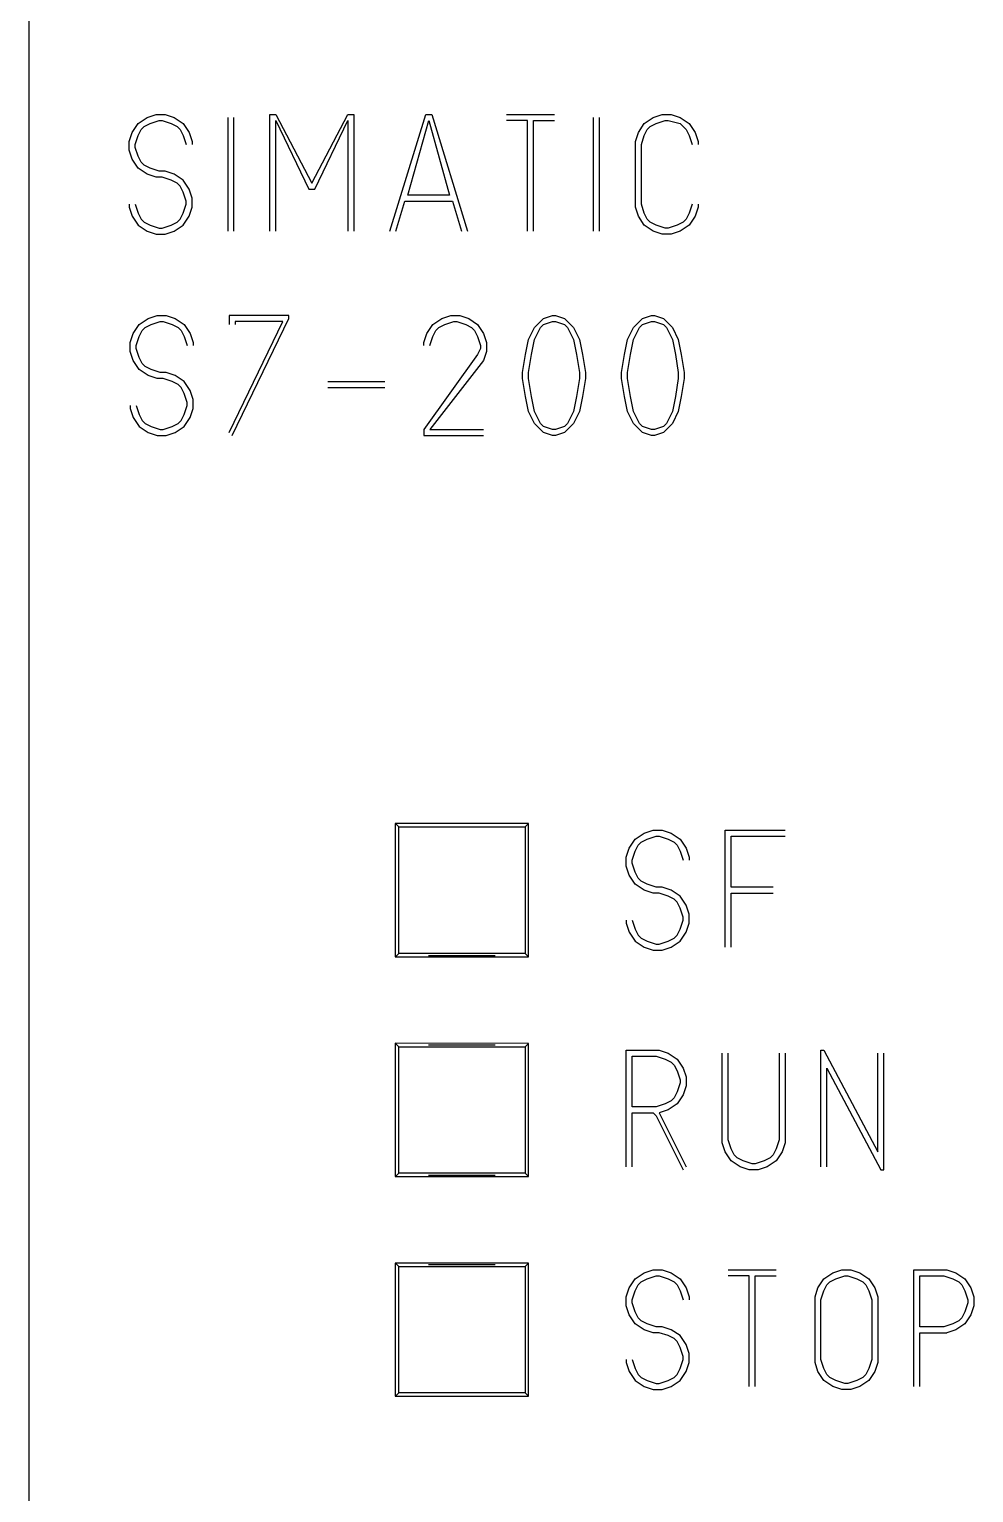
# Model space of a CAD drawing. Header units: millimetres. Extents: x 369186 to 503668, y -134064 to -104329.
# Drawn here: x 466214 to 467917, y -115074 to -112437 of the extents above; entities that cross this region are included whole.
import ezdxf

# ---------------------------------------------------------------- set-up
doc = ezdxf.new("R2010")
doc.units = ezdxf.units.MM
doc.layers.add('0006LEVEL_1', color=7, linetype='Continuous')
doc.layers.add('8_ALL_NOTES_BALLOONS_SYMBOLS_GT', color=7, linetype='Continuous')

msp = doc.modelspace()

# ---------------------------------------------------------------- linework, layer by layer
at = {"layer": '0006LEVEL_1', "color": 7, "linetype": 'Continuous'}
for p, q in [((466410.1, -112606.2), (466426.3, -112595.4)), ((466426.3, -112595.4), (466442.5, -112590)), ((466442.5, -112590), (466458.7, -112590)), ((466458.7, -112590), (466474.9, -112595.4)), ((466474.9, -112595.4), (466491.1, -112606.2)), ((466572.1, -112800.6), (466572.1, -112595.4)), ((466582.9, -112800.6), (466582.9, -112595.4)), ((466647.7, -112590), (466658.5, -112590)), ((466647.7, -112800.6), (466647.7, -112590)), ((466658.5, -112590), (466723.3, -112714.2)), ((466723.3, -112714.2), (466788.1, -112590)), ((466788.1, -112590), (466798.9, -112590)), ((466798.9, -112590), (466798.9, -112800.6)), ((466863.7, -112800.6), (466928.5, -112590)), ((466928.5, -112590), (466939.3, -112590)), ((466939.3, -112590), (467004.1, -112800.6)), ((467074.3, -112590), (467160.7, -112590)), ((467230.9, -112800.6), (467230.9, -112595.4)), ((467241.7, -112800.6), (467241.7, -112595.4)), ((467322.7, -112606.2), (467338.9, -112595.4)), ((467338.9, -112595.4), (467355.1, -112590)), ((467355.1, -112590), (467371.3, -112590)), ((467371.3, -112590), (467387.5, -112595.4)), ((467387.5, -112595.4), (467403.7, -112606.2)), ((466393.9, -112638.6), (466399.3, -112622.4)), ((466399.3, -112622.4), (466410.1, -112606.2)), ((466410.1, -112627.8), (466415.5, -112617)), ((466415.5, -112617), (466420.9, -112611.6)), ((466420.9, -112611.6), (466431.7, -112606.2)), ((466431.7, -112606.2), (466447.9, -112600.8)), ((466447.9, -112600.8), (466453.3, -112600.8)), ((466453.3, -112600.8), (466469.5, -112606.2)), ((466469.5, -112606.2), (466480.3, -112611.6)), ((466480.3, -112611.6), (466485.7, -112617)), ((466485.7, -112617), (466491.1, -112627.8)), ((466491.1, -112606.2), (466501.9, -112622.4)), ((466501.9, -112622.4), (466507.3, -112638.6)), ((466658.5, -112600.8), (466717.9, -112725)), ((466658.5, -112800.6), (466658.5, -112600.8)), ((466728.7, -112725), (466788.1, -112600.8)), ((466788.1, -112600.8), (466788.1, -112800.6)), ((466896.1, -112735.8), (466933.9, -112600.8)), ((466933.9, -112600.8), (466971.7, -112735.8)), ((467112.1, -112600.8), (467074.3, -112600.8)), ((467112.1, -112800.6), (467112.1, -112600.8)), ((467122.9, -112600.8), (467160.7, -112600.8)), ((467122.9, -112800.6), (467122.9, -112600.8)), ((467306.5, -112638.6), (467311.9, -112622.4)), ((467311.9, -112622.4), (467322.7, -112606.2)), ((467322.7, -112627.8), (467328.1, -112617)), ((467328.1, -112617), (467333.5, -112611.6)), ((467333.5, -112611.6), (467344.3, -112606.2)), ((467344.3, -112606.2), (467360.5, -112600.8)), ((467360.5, -112600.8), (467365.9, -112600.8)), ((467365.9, -112600.8), (467387.5, -112606.2)), ((467387.5, -112606.2), (467398.3, -112617)), ((467398.3, -112617), (467403.7, -112627.8)), ((467403.7, -112606.2), (467414.5, -112622.4)), ((467414.5, -112622.4), (467419.9, -112638.6)), ((466393.9, -112654.8), (466393.9, -112638.6)), ((466404.7, -112644), (466410.1, -112627.8)), ((466404.7, -112649.4), (466404.7, -112644)), ((466410.1, -112665.6), (466404.7, -112649.4)), ((466491.1, -112627.8), (466496.5, -112644)), ((466507.3, -112638.6), (466507.3, -112644)), ((467306.5, -112757.4), (467306.5, -112638.6)), ((467317.3, -112644), (467322.7, -112627.8)), ((467317.3, -112752), (467317.3, -112644)), ((467403.7, -112627.8), (467409.1, -112644)), ((467419.9, -112638.6), (467419.9, -112644)), ((466399.3, -112671), (466393.9, -112654.8)), ((466410.1, -112687.2), (466399.3, -112671)), ((466415.5, -112676.4), (466410.1, -112665.6)), ((466420.9, -112681.8), (466415.5, -112676.4)), ((466426.3, -112698), (466410.1, -112687.2)), ((466431.7, -112687.2), (466420.9, -112681.8)), ((466442.5, -112703.4), (466426.3, -112698)), ((466447.9, -112692.6), (466431.7, -112687.2)), ((466458.7, -112692.6), (466447.9, -112692.6)), ((466474.9, -112698), (466458.7, -112692.6)), ((466491.1, -112708.8), (466474.9, -112698)), ((466453.3, -112703.4), (466442.5, -112703.4)), ((466469.5, -112708.8), (466453.3, -112703.4)), ((466480.3, -112714.2), (466469.5, -112708.8)), ((466485.7, -112719.6), (466480.3, -112714.2)), ((466491.1, -112730.4), (466485.7, -112719.6)), ((466501.9, -112725), (466491.1, -112708.8)), ((466507.3, -112741.2), (466501.9, -112725)), ((466717.9, -112725), (466728.7, -112725)), ((466393.9, -112752), (466393.9, -112757.4)), ((466404.7, -112752), (466410.1, -112768.2)), ((466496.5, -112746.6), (466491.1, -112730.4)), ((466491.1, -112768.2), (466496.5, -112752)), ((466496.5, -112752), (466496.5, -112746.6)), ((466507.3, -112757.4), (466507.3, -112741.2)), ((466874.5, -112800.6), (466890.7, -112746.6)), ((466890.7, -112746.6), (466977.1, -112746.6)), ((466971.7, -112735.8), (466896.1, -112735.8)), ((466977.1, -112746.6), (466993.3, -112800.6)), ((467322.7, -112768.2), (467317.3, -112752)), ((467409.1, -112752), (467403.7, -112768.2)), ((467419.9, -112752), (467419.9, -112757.4)), ((466393.9, -112757.4), (466399.3, -112773.6)), ((466399.3, -112773.6), (466410.1, -112789.8)), ((466410.1, -112768.2), (466415.5, -112779)), ((466415.5, -112779), (466420.9, -112784.4)), ((466480.3, -112784.4), (466485.7, -112779)), ((466485.7, -112779), (466491.1, -112768.2)), ((466491.1, -112789.8), (466501.9, -112773.6)), ((466501.9, -112773.6), (466507.3, -112757.4)), ((467311.9, -112773.6), (467306.5, -112757.4)), ((467322.7, -112789.8), (467311.9, -112773.6)), ((467328.1, -112779), (467322.7, -112768.2)), ((467333.5, -112784.4), (467328.1, -112779)), ((467398.3, -112779), (467392.9, -112784.4)), ((467403.7, -112768.2), (467398.3, -112779)), ((467414.5, -112773.6), (467403.7, -112789.8)), ((467419.9, -112757.4), (467414.5, -112773.6)), ((466410.1, -112789.8), (466426.3, -112800.6)), ((466420.9, -112784.4), (466431.7, -112789.8)), ((466426.3, -112800.6), (466442.5, -112806)), ((466431.7, -112789.8), (466447.9, -112795.2)), ((466442.5, -112806), (466458.7, -112806)), ((466447.9, -112795.2), (466453.3, -112795.2)), ((466453.3, -112795.2), (466469.5, -112789.8)), ((466458.7, -112806), (466474.9, -112800.6)), ((466469.5, -112789.8), (466480.3, -112784.4)), ((466474.9, -112800.6), (466491.1, -112789.8)), ((467338.9, -112800.6), (467322.7, -112789.8)), ((467344.3, -112789.8), (467333.5, -112784.4)), ((467355.1, -112806), (467338.9, -112800.6)), ((467360.5, -112795.2), (467344.3, -112789.8)), ((467371.3, -112806), (467355.1, -112806)), ((467365.9, -112795.2), (467360.5, -112795.2)), ((467382.1, -112789.8), (467365.9, -112795.2)), ((467387.5, -112800.6), (467371.3, -112806)), ((467392.9, -112784.4), (467382.1, -112789.8)), ((467403.7, -112789.8), (467387.5, -112800.6)), ((466412, -112968.9), (466428.2, -112958.1)), ((466428.2, -112958.1), (466444.4, -112952.7)), ((466433.6, -112968.9), (466449.8, -112963.5)), ((466444.4, -112952.7), (466460.6, -112952.7)), ((466449.8, -112963.5), (466455.2, -112963.5)), ((466455.2, -112963.5), (466471.4, -112968.9)), ((466460.6, -112952.7), (466476.8, -112958.1)), ((466476.8, -112958.1), (466493, -112968.9)), ((466682, -112952.7), (466574, -112952.7)), ((466574, -112952.7), (466574, -112968.9)), ((466574, -113163.3), (466671.2, -112963.5)), ((466579.4, -113168.7), (466682, -112958.1)), ((466671.2, -112963.5), (466584.8, -112963.5)), ((466584.8, -112963.5), (466584.8, -112968.9)), ((466682, -112958.1), (466682, -112952.7)), ((466941.2, -112968.9), (466957.4, -112958.1)), ((466957.4, -112958.1), (466973.6, -112952.7)), ((466962.8, -112968.9), (466979, -112963.5)), ((466973.6, -112952.7), (466989.8, -112952.7)), ((466979, -112963.5), (466984.4, -112963.5)), ((466984.4, -112963.5), (467000.6, -112968.9)), ((466989.8, -112952.7), (467006, -112958.1)), ((467006, -112958.1), (467022.2, -112968.9)), ((467124.8, -112974.3), (467141, -112958.1)), ((467141, -112958.1), (467157.2, -112952.7)), ((467141, -112968.9), (467157.2, -112963.5)), ((467157.2, -112952.7), (467162.6, -112952.7)), ((467157.2, -112963.5), (467162.6, -112963.5)), ((467162.6, -112952.7), (467178.8, -112958.1)), ((467162.6, -112963.5), (467178.8, -112968.9)), ((467178.8, -112958.1), (467195, -112974.3)), ((467303, -112974.3), (467319.2, -112958.1)), ((467319.2, -112958.1), (467335.4, -112952.7)), ((467319.2, -112968.9), (467335.4, -112963.5)), ((467335.4, -112952.7), (467340.8, -112952.7)), ((467335.4, -112963.5), (467340.8, -112963.5)), ((467340.8, -112952.7), (467357, -112958.1)), ((467340.8, -112963.5), (467357, -112968.9)), ((467357, -112958.1), (467373.2, -112974.3)), ((466395.8, -113001.3), (466401.2, -112985.1)), ((466401.2, -112985.1), (466412, -112968.9)), ((466406.6, -113006.7), (466412, -112990.5)), ((466412, -112990.5), (466417.4, -112979.7)), ((466417.4, -112979.7), (466422.8, -112974.3)), ((466422.8, -112974.3), (466433.6, -112968.9)), ((466471.4, -112968.9), (466482.2, -112974.3)), ((466482.2, -112974.3), (466487.6, -112979.7)), ((466487.6, -112979.7), (466493, -112990.5)), ((466493, -112968.9), (466503.8, -112985.1)), ((466493, -112990.5), (466498.4, -113006.7)), ((466503.8, -112985.1), (466509.2, -113001.3)), ((466925, -113001.3), (466930.4, -112985.1)), ((466930.4, -112985.1), (466941.2, -112968.9)), ((466935.8, -113006.7), (466941.2, -112990.5)), ((466941.2, -112990.5), (466946.6, -112979.7)), ((466946.6, -112979.7), (466952, -112974.3)), ((466952, -112974.3), (466962.8, -112968.9)), ((467000.6, -112968.9), (467011.4, -112974.3)), ((467011.4, -112974.3), (467016.8, -112979.7)), ((467016.8, -112979.7), (467022.2, -112990.5)), ((467022.2, -112968.9), (467033, -112985.1)), ((467022.2, -112990.5), (467027.6, -113006.7)), ((467033, -112985.1), (467038.4, -113001.3)), ((467114, -112995.9), (467124.8, -112974.3)), ((467124.8, -112995.9), (467135.6, -112974.3)), ((467135.6, -112974.3), (467141, -112968.9)), ((467178.8, -112968.9), (467184.2, -112974.3)), ((467184.2, -112974.3), (467195, -112995.9)), ((467195, -112974.3), (467205.8, -112995.9)), ((467292.2, -112995.9), (467303, -112974.3)), ((467303, -112995.9), (467313.8, -112974.3)), ((467313.8, -112974.3), (467319.2, -112968.9)), ((467357, -112968.9), (467362.4, -112974.3)), ((467362.4, -112974.3), (467373.2, -112995.9)), ((467373.2, -112974.3), (467384, -112995.9)), ((466395.8, -113017.5), (466395.8, -113001.3)), ((466401.2, -113033.7), (466395.8, -113017.5)), ((466406.6, -113012.1), (466406.6, -113006.7)), ((466412, -113028.3), (466406.6, -113012.1)), ((466509.2, -113001.3), (466509.2, -113006.7)), ((466925, -113006.7), (466925, -113001.3)), ((467027.6, -113012.1), (467022.2, -113022.9)), ((467027.6, -113006.7), (467027.6, -113012.1)), ((467038.4, -113017.5), (467033, -113033.7)), ((467038.4, -113001.3), (467038.4, -113017.5)), ((467108.6, -113022.9), (467114, -112995.9)), ((467119.4, -113022.9), (467124.8, -112995.9)), ((467195, -112995.9), (467200.4, -113022.9)), ((467205.8, -112995.9), (467211.2, -113022.9)), ((467286.8, -113022.9), (467292.2, -112995.9)), ((467297.6, -113022.9), (467303, -112995.9)), ((467373.2, -112995.9), (467378.6, -113022.9)), ((467384, -112995.9), (467389.4, -113022.9)), ((466412, -113049.9), (466401.2, -113033.7)), ((466417.4, -113039.1), (466412, -113028.3)), ((466422.8, -113044.5), (466417.4, -113039.1)), ((466433.6, -113049.9), (466422.8, -113044.5)), ((467022.2, -113022.9), (466925, -113157.9)), ((467033, -113033.7), (466935.8, -113157.9)), ((467103.2, -113055.3), (467108.6, -113022.9)), ((467114, -113055.3), (467119.4, -113022.9)), ((467200.4, -113022.9), (467205.8, -113055.3)), ((467211.2, -113022.9), (467216.6, -113055.3)), ((467281.4, -113055.3), (467286.8, -113022.9)), ((467292.2, -113055.3), (467297.6, -113022.9)), ((467378.6, -113022.9), (467384, -113055.3)), ((467389.4, -113022.9), (467394.8, -113055.3)), ((466428.2, -113060.7), (466412, -113049.9)), ((466444.4, -113066.1), (466428.2, -113060.7)), ((466449.8, -113055.3), (466433.6, -113049.9)), ((466455.2, -113066.1), (466444.4, -113066.1)), ((466460.6, -113055.3), (466449.8, -113055.3)), ((466471.4, -113071.5), (466455.2, -113066.1)), ((466476.8, -113060.7), (466460.6, -113055.3)), ((466482.2, -113076.9), (466471.4, -113071.5)), ((466493, -113071.5), (466476.8, -113060.7)), ((466503.8, -113087.7), (466493, -113071.5)), ((466752.2, -113071.5), (466854.8, -113071.5)), ((467103.2, -113066.1), (467103.2, -113055.3)), ((467108.6, -113098.5), (467103.2, -113066.1)), ((467114, -113066.1), (467114, -113055.3)), ((467119.4, -113098.5), (467114, -113066.1)), ((467205.8, -113066.1), (467200.4, -113098.5)), ((467205.8, -113055.3), (467205.8, -113066.1)), ((467216.6, -113066.1), (467211.2, -113098.5)), ((467216.6, -113055.3), (467216.6, -113066.1)), ((467281.4, -113066.1), (467281.4, -113055.3)), ((467286.8, -113098.5), (467281.4, -113066.1)), ((467292.2, -113066.1), (467292.2, -113055.3)), ((467297.6, -113098.5), (467292.2, -113066.1)), ((467384, -113066.1), (467378.6, -113098.5)), ((467384, -113055.3), (467384, -113066.1)), ((467394.8, -113066.1), (467389.4, -113098.5)), ((467394.8, -113055.3), (467394.8, -113066.1)), ((466487.6, -113082.3), (466482.2, -113076.9)), ((466493, -113093.1), (466487.6, -113082.3)), ((466498.4, -113109.3), (466493, -113093.1)), ((466509.2, -113103.9), (466503.8, -113087.7)), ((466752.2, -113082.3), (466854.8, -113082.3)), ((467114, -113125.5), (467108.6, -113098.5)), ((467124.8, -113125.5), (467119.4, -113098.5)), ((467200.4, -113098.5), (467195, -113125.5)), ((467211.2, -113098.5), (467205.8, -113125.5)), ((467292.2, -113125.5), (467286.8, -113098.5)), ((467303, -113125.5), (467297.6, -113098.5)), ((467378.6, -113098.5), (467373.2, -113125.5)), ((467389.4, -113098.5), (467384, -113125.5)), ((466395.8, -113114.7), (466395.8, -113120.1)), ((466395.8, -113120.1), (466401.2, -113136.3)), ((466406.6, -113114.7), (466412, -113130.9)), ((466493, -113130.9), (466498.4, -113114.7)), ((466498.4, -113114.7), (466498.4, -113109.3)), ((466503.8, -113136.3), (466509.2, -113120.1)), ((466509.2, -113120.1), (466509.2, -113103.9)), ((466401.2, -113136.3), (466412, -113152.5)), ((466412, -113130.9), (466417.4, -113141.7)), ((466417.4, -113141.7), (466422.8, -113147.1)), ((466422.8, -113147.1), (466433.6, -113152.5)), ((466471.4, -113152.5), (466482.2, -113147.1)), ((466482.2, -113147.1), (466487.6, -113141.7)), ((466487.6, -113141.7), (466493, -113130.9)), ((466493, -113152.5), (466503.8, -113136.3)), ((467124.8, -113147.1), (467114, -113125.5)), ((467135.6, -113147.1), (467124.8, -113125.5)), ((467141, -113163.3), (467124.8, -113147.1)), ((467141, -113152.5), (467135.6, -113147.1)), ((467195, -113147.1), (467178.8, -113163.3)), ((467184.2, -113147.1), (467178.8, -113152.5)), ((467195, -113125.5), (467184.2, -113147.1)), ((467205.8, -113125.5), (467195, -113147.1)), ((467303, -113147.1), (467292.2, -113125.5)), ((467313.8, -113147.1), (467303, -113125.5)), ((467319.2, -113163.3), (467303, -113147.1)), ((467319.2, -113152.5), (467313.8, -113147.1)), ((467373.2, -113147.1), (467357, -113163.3)), ((467362.4, -113147.1), (467357, -113152.5)), ((467373.2, -113125.5), (467362.4, -113147.1)), ((467384, -113125.5), (467373.2, -113147.1)), ((466412, -113152.5), (466428.2, -113163.3)), ((466428.2, -113163.3), (466444.4, -113168.7)), ((466433.6, -113152.5), (466449.8, -113157.9)), ((466444.4, -113168.7), (466460.6, -113168.7)), ((466449.8, -113157.9), (466455.2, -113157.9)), ((466455.2, -113157.9), (466471.4, -113152.5)), ((466460.6, -113168.7), (466476.8, -113163.3)), ((466476.8, -113163.3), (466493, -113152.5)), ((466925, -113157.9), (466925, -113168.7)), ((466925, -113168.7), (467033, -113168.7)), ((466935.8, -113157.9), (467033, -113157.9)), ((467157.2, -113157.9), (467141, -113152.5)), ((467157.2, -113168.7), (467141, -113163.3)), ((467162.6, -113157.9), (467157.2, -113157.9)), ((467162.6, -113168.7), (467157.2, -113168.7)), ((467178.8, -113152.5), (467162.6, -113157.9)), ((467178.8, -113163.3), (467162.6, -113168.7)), ((467335.4, -113157.9), (467319.2, -113152.5)), ((467335.4, -113168.7), (467319.2, -113163.3)), ((467340.8, -113157.9), (467335.4, -113157.9)), ((467340.8, -113168.7), (467335.4, -113168.7)), ((467357, -113152.5), (467340.8, -113157.9)), ((467357, -113163.3), (467340.8, -113168.7)), ((467306.4, -113896.5), (467322.6, -113885.7)), ((467322.6, -113885.7), (467338.8, -113880.3)), ((467338.8, -113880.3), (467355, -113880.3)), ((467355, -113880.3), (467371.2, -113885.7)), ((467371.2, -113885.7), (467387.4, -113896.5)), ((467468.4, -113880.3), (467576.4, -113880.3)), ((467468.4, -114090.9), (467468.4, -113880.3)), ((467290.2, -113928.9), (467295.6, -113912.7)), ((467295.6, -113912.7), (467306.4, -113896.5)), ((467306.4, -113918.1), (467311.8, -113907.3)), ((467311.8, -113907.3), (467317.2, -113901.9)), ((467317.2, -113901.9), (467328, -113896.5)), ((467328, -113896.5), (467344.2, -113891.1)), ((467344.2, -113891.1), (467349.6, -113891.1)), ((467349.6, -113891.1), (467365.8, -113896.5)), ((467365.8, -113896.5), (467376.6, -113901.9)), ((467376.6, -113901.9), (467382, -113907.3)), ((467382, -113907.3), (467387.4, -113918.1)), ((467387.4, -113896.5), (467398.2, -113912.7)), ((467398.2, -113912.7), (467403.6, -113928.9)), ((467479.2, -113891.1), (467576.4, -113891.1)), ((467479.2, -113982.9), (467479.2, -113891.1)), ((467290.2, -113945.1), (467290.2, -113928.9)), ((467301, -113934.3), (467306.4, -113918.1)), ((467301, -113939.7), (467301, -113934.3)), ((467306.4, -113955.9), (467301, -113939.7)), ((467387.4, -113918.1), (467392.8, -113934.3)), ((467403.6, -113928.9), (467403.6, -113934.3)), ((467295.6, -113961.3), (467290.2, -113945.1)), ((467306.4, -113977.5), (467295.6, -113961.3)), ((467311.8, -113966.7), (467306.4, -113955.9)), ((467317.2, -113972.1), (467311.8, -113966.7)), ((467322.6, -113988.3), (467306.4, -113977.5)), ((467328, -113977.5), (467317.2, -113972.1)), ((467338.8, -113993.7), (467322.6, -113988.3)), ((467344.2, -113982.9), (467328, -113977.5)), ((467349.6, -113993.7), (467338.8, -113993.7)), ((467355, -113982.9), (467344.2, -113982.9)), ((467365.8, -113999.1), (467349.6, -113993.7)), ((467371.2, -113988.3), (467355, -113982.9)), ((467387.4, -113999.1), (467371.2, -113988.3)), ((467554.8, -113982.9), (467479.2, -113982.9)), ((467479.2, -113993.7), (467554.8, -113993.7)), ((467479.2, -114090.9), (467479.2, -113993.7)), ((467376.6, -114004.5), (467365.8, -113999.1)), ((467382, -114009.9), (467376.6, -114004.5)), ((467387.4, -114020.7), (467382, -114009.9)), ((467398.2, -114015.3), (467387.4, -113999.1)), ((467392.8, -114036.9), (467387.4, -114020.7)), ((467403.6, -114031.5), (467398.2, -114015.3)), ((467290.2, -114042.3), (467290.2, -114047.7)), ((467290.2, -114047.7), (467295.6, -114063.9)), ((467301, -114042.3), (467306.4, -114058.5)), ((467387.4, -114058.5), (467392.8, -114042.3)), ((467392.8, -114042.3), (467392.8, -114036.9)), ((467398.2, -114063.9), (467403.6, -114047.7)), ((467403.6, -114047.7), (467403.6, -114031.5)), ((467295.6, -114063.9), (467306.4, -114080.1)), ((467306.4, -114058.5), (467311.8, -114069.3)), ((467311.8, -114069.3), (467317.2, -114074.7)), ((467376.6, -114074.7), (467382, -114069.3)), ((467382, -114069.3), (467387.4, -114058.5)), ((467387.4, -114080.1), (467398.2, -114063.9)), ((467306.4, -114080.1), (467322.6, -114090.9)), ((467317.2, -114074.7), (467328, -114080.1)), ((467322.6, -114090.9), (467338.8, -114096.3)), ((467328, -114080.1), (467344.2, -114085.5)), ((467338.8, -114096.3), (467355, -114096.3)), ((467344.2, -114085.5), (467349.6, -114085.5)), ((467349.6, -114085.5), (467365.8, -114080.1)), ((467355, -114096.3), (467371.2, -114090.9)), ((467365.8, -114080.1), (467376.6, -114074.7)), ((467371.2, -114090.9), (467387.4, -114080.1)), ((467290.2, -114276.3), (467349.6, -114276.3)), ((467290.2, -114486.9), (467290.2, -114276.3)), ((467349.6, -114276.3), (467365.8, -114281.7)), ((467365.8, -114281.7), (467382, -114292.5)), ((467463, -114443.7), (467463, -114281.7)), ((467473.8, -114438.3), (467473.8, -114281.7)), ((467565.6, -114281.7), (467565.6, -114438.3)), ((467576.4, -114281.7), (467576.4, -114443.7)), ((467641.2, -114276.3), (467646.6, -114276.3)), ((467641.2, -114486.9), (467641.2, -114276.3)), ((467646.6, -114276.3), (467743.8, -114459.9)), ((467743.8, -114459.9), (467743.8, -114281.7)), ((467754.6, -114492.3), (467754.6, -114281.7)), ((467301, -114287.1), (467344.2, -114287.1)), ((467301, -114378.9), (467301, -114287.1)), ((467344.2, -114287.1), (467360.4, -114292.5)), ((467360.4, -114292.5), (467371.2, -114297.9)), ((467371.2, -114297.9), (467376.6, -114303.3)), ((467376.6, -114303.3), (467382, -114314.1)), ((467382, -114292.5), (467392.8, -114308.7)), ((467392.8, -114308.7), (467398.2, -114324.9)), ((467652, -114308.7), (467749.2, -114492.3)), ((467652, -114486.9), (467652, -114308.7)), ((467382, -114314.1), (467387.4, -114330.3)), ((467387.4, -114335.7), (467382, -114351.9)), ((467387.4, -114330.3), (467387.4, -114335.7)), ((467398.2, -114324.9), (467398.2, -114341.1)), ((467376.6, -114362.7), (467371.2, -114368.1)), ((467382, -114351.9), (467376.6, -114362.7)), ((467392.8, -114357.3), (467382, -114373.5)), ((467398.2, -114341.1), (467392.8, -114357.3)), ((467344.2, -114378.9), (467301, -114378.9)), ((467301, -114389.7), (467338.8, -114389.7)), ((467301, -114486.9), (467301, -114389.7)), ((467338.8, -114389.7), (467344.2, -114395.1)), ((467360.4, -114373.5), (467344.2, -114378.9)), ((467365.8, -114384.3), (467349.6, -114389.7)), ((467349.6, -114389.7), (467398.2, -114486.9)), ((467371.2, -114368.1), (467360.4, -114373.5)), ((467382, -114373.5), (467365.8, -114384.3)), ((467344.2, -114395.1), (467392.8, -114492.3)), ((467468.4, -114459.9), (467463, -114443.7)), ((467479.2, -114454.5), (467473.8, -114438.3)), ((467565.6, -114438.3), (467560.2, -114454.5)), ((467576.4, -114443.7), (467571, -114459.9)), ((467479.2, -114476.1), (467468.4, -114459.9)), ((467484.6, -114465.3), (467479.2, -114454.5)), ((467490, -114470.7), (467484.6, -114465.3)), ((467554.8, -114465.3), (467549.4, -114470.7)), ((467560.2, -114454.5), (467554.8, -114465.3)), ((467571, -114459.9), (467560.2, -114476.1)), ((467495.4, -114486.9), (467479.2, -114476.1)), ((467500.8, -114476.1), (467490, -114470.7)), ((467511.6, -114492.3), (467495.4, -114486.9)), ((467517, -114481.5), (467500.8, -114476.1)), ((467527.8, -114492.3), (467511.6, -114492.3)), ((467522.4, -114481.5), (467517, -114481.5)), ((467538.6, -114476.1), (467522.4, -114481.5)), ((467544, -114486.9), (467527.8, -114492.3)), ((467549.4, -114470.7), (467538.6, -114476.1)), ((467560.2, -114476.1), (467544, -114486.9)), ((467749.2, -114492.3), (467754.6, -114492.3)), ((467306.4, -114688.5), (467322.6, -114677.7)), ((467322.6, -114677.7), (467338.8, -114672.3)), ((467338.8, -114672.3), (467355, -114672.3)), ((467355, -114672.3), (467371.2, -114677.7)), ((467371.2, -114677.7), (467387.4, -114688.5)), ((467473.8, -114672.3), (467560.2, -114672.3)), ((467646.6, -114688.5), (467662.8, -114677.7)), ((467662.8, -114677.7), (467679, -114672.3)), ((467679, -114672.3), (467695.2, -114672.3)), ((467695.2, -114672.3), (467711.4, -114677.7)), ((467711.4, -114677.7), (467727.6, -114688.5)), ((467808.6, -114672.3), (467868, -114672.3)), ((467808.6, -114882.9), (467808.6, -114672.3)), ((467868, -114672.3), (467884.2, -114677.7)), ((467884.2, -114677.7), (467900.4, -114688.5)), ((467290.2, -114720.9), (467295.6, -114704.7)), ((467295.6, -114704.7), (467306.4, -114688.5)), ((467306.4, -114710.1), (467311.8, -114699.3)), ((467311.8, -114699.3), (467317.2, -114693.9)), ((467317.2, -114693.9), (467328, -114688.5)), ((467328, -114688.5), (467344.2, -114683.1)), ((467344.2, -114683.1), (467349.6, -114683.1)), ((467349.6, -114683.1), (467365.8, -114688.5)), ((467365.8, -114688.5), (467376.6, -114693.9)), ((467376.6, -114693.9), (467382, -114699.3)), ((467382, -114699.3), (467387.4, -114710.1)), ((467387.4, -114688.5), (467398.2, -114704.7)), ((467398.2, -114704.7), (467403.6, -114720.9)), ((467511.6, -114683.1), (467473.8, -114683.1)), ((467511.6, -114882.9), (467511.6, -114683.1)), ((467522.4, -114683.1), (467560.2, -114683.1)), ((467522.4, -114882.9), (467522.4, -114683.1)), ((467630.4, -114720.9), (467635.8, -114704.7)), ((467635.8, -114704.7), (467646.6, -114688.5)), ((467646.6, -114710.1), (467652, -114699.3)), ((467652, -114699.3), (467657.4, -114693.9)), ((467657.4, -114693.9), (467668.2, -114688.5)), ((467668.2, -114688.5), (467684.4, -114683.1)), ((467684.4, -114683.1), (467689.8, -114683.1)), ((467689.8, -114683.1), (467706, -114688.5)), ((467706, -114688.5), (467716.8, -114693.9)), ((467716.8, -114693.9), (467722.2, -114699.3)), ((467722.2, -114699.3), (467727.6, -114710.1)), ((467727.6, -114688.5), (467738.4, -114704.7)), ((467738.4, -114704.7), (467743.8, -114720.9)), ((467819.4, -114683.1), (467862.6, -114683.1)), ((467819.4, -114774.9), (467819.4, -114683.1)), ((467862.6, -114683.1), (467878.8, -114688.5)), ((467878.8, -114688.5), (467889.6, -114693.9)), ((467889.6, -114693.9), (467895, -114699.3)), ((467895, -114699.3), (467900.4, -114710.1)), ((467900.4, -114688.5), (467911.2, -114704.7)), ((467911.2, -114704.7), (467916.6, -114720.9)), ((467290.2, -114737.1), (467290.2, -114720.9)), ((467301, -114726.3), (467306.4, -114710.1)), ((467301, -114731.7), (467301, -114726.3)), ((467306.4, -114747.9), (467301, -114731.7)), ((467387.4, -114710.1), (467392.8, -114726.3)), ((467403.6, -114720.9), (467403.6, -114726.3)), ((467630.4, -114839.7), (467630.4, -114720.9)), ((467641.2, -114726.3), (467646.6, -114710.1)), ((467641.2, -114834.3), (467641.2, -114726.3)), ((467727.6, -114710.1), (467733, -114726.3)), ((467733, -114726.3), (467733, -114834.3)), ((467743.8, -114720.9), (467743.8, -114839.7)), ((467900.4, -114710.1), (467905.8, -114726.3)), ((467905.8, -114731.7), (467900.4, -114747.9)), ((467905.8, -114726.3), (467905.8, -114731.7)), ((467916.6, -114720.9), (467916.6, -114737.1)), ((467295.6, -114753.3), (467290.2, -114737.1)), ((467306.4, -114769.5), (467295.6, -114753.3)), ((467311.8, -114758.7), (467306.4, -114747.9)), ((467317.2, -114764.1), (467311.8, -114758.7)), ((467895, -114758.7), (467889.6, -114764.1)), ((467900.4, -114747.9), (467895, -114758.7)), ((467911.2, -114753.3), (467900.4, -114769.5)), ((467916.6, -114737.1), (467911.2, -114753.3)), ((467322.6, -114780.3), (467306.4, -114769.5)), ((467328, -114769.5), (467317.2, -114764.1)), ((467338.8, -114785.7), (467322.6, -114780.3)), ((467344.2, -114774.9), (467328, -114769.5)), ((467349.6, -114785.7), (467338.8, -114785.7)), ((467355, -114774.9), (467344.2, -114774.9)), ((467365.8, -114791.1), (467349.6, -114785.7)), ((467371.2, -114780.3), (467355, -114774.9)), ((467387.4, -114791.1), (467371.2, -114780.3)), ((467862.6, -114774.9), (467819.4, -114774.9)), ((467819.4, -114785.7), (467868, -114785.7)), ((467819.4, -114882.9), (467819.4, -114785.7)), ((467878.8, -114769.5), (467862.6, -114774.9)), ((467884.2, -114780.3), (467868, -114785.7)), ((467889.6, -114764.1), (467878.8, -114769.5)), ((467900.4, -114769.5), (467884.2, -114780.3)), ((467376.6, -114796.5), (467365.8, -114791.1)), ((467382, -114801.9), (467376.6, -114796.5)), ((467387.4, -114812.7), (467382, -114801.9)), ((467398.2, -114807.3), (467387.4, -114791.1)), ((467392.8, -114828.9), (467387.4, -114812.7)), ((467403.6, -114823.5), (467398.2, -114807.3)), ((467290.2, -114834.3), (467290.2, -114839.7)), ((467301, -114834.3), (467306.4, -114850.5)), ((467387.4, -114850.5), (467392.8, -114834.3)), ((467392.8, -114834.3), (467392.8, -114828.9)), ((467403.6, -114839.7), (467403.6, -114823.5)), ((467646.6, -114850.5), (467641.2, -114834.3)), ((467733, -114834.3), (467727.6, -114850.5)), ((467290.2, -114839.7), (467295.6, -114855.9)), ((467295.6, -114855.9), (467306.4, -114872.1)), ((467306.4, -114850.5), (467311.8, -114861.3)), ((467311.8, -114861.3), (467317.2, -114866.7)), ((467376.6, -114866.7), (467382, -114861.3)), ((467382, -114861.3), (467387.4, -114850.5)), ((467387.4, -114872.1), (467398.2, -114855.9)), ((467398.2, -114855.9), (467403.6, -114839.7)), ((467635.8, -114855.9), (467630.4, -114839.7)), ((467646.6, -114872.1), (467635.8, -114855.9)), ((467652, -114861.3), (467646.6, -114850.5)), ((467657.4, -114866.7), (467652, -114861.3)), ((467722.2, -114861.3), (467716.8, -114866.7)), ((467727.6, -114850.5), (467722.2, -114861.3)), ((467738.4, -114855.9), (467727.6, -114872.1)), ((467743.8, -114839.7), (467738.4, -114855.9)), ((467306.4, -114872.1), (467322.6, -114882.9)), ((467317.2, -114866.7), (467328, -114872.1)), ((467322.6, -114882.9), (467338.8, -114888.3)), ((467328, -114872.1), (467344.2, -114877.5)), ((467338.8, -114888.3), (467355, -114888.3)), ((467344.2, -114877.5), (467349.6, -114877.5)), ((467349.6, -114877.5), (467365.8, -114872.1)), ((467355, -114888.3), (467371.2, -114882.9)), ((467365.8, -114872.1), (467376.6, -114866.7)), ((467371.2, -114882.9), (467387.4, -114872.1)), ((467662.8, -114882.9), (467646.6, -114872.1)), ((467668.2, -114872.1), (467657.4, -114866.7)), ((467679, -114888.3), (467662.8, -114882.9)), ((467684.4, -114877.5), (467668.2, -114872.1)), ((467695.2, -114888.3), (467679, -114888.3)), ((467689.8, -114877.5), (467684.4, -114877.5)), ((467706, -114872.1), (467689.8, -114877.5)), ((467711.4, -114882.9), (467695.2, -114888.3)), ((467716.8, -114866.7), (467706, -114872.1)), ((467727.6, -114872.1), (467711.4, -114882.9))]:
    msp.add_line(p, q, dxfattribs=at)
at = {"layer": '8_ALL_NOTES_BALLOONS_SYMBOLS_GT', "color": 7, "linetype": 'Continuous'}
for p, q in [((466213.8, -121320.3), (466213.8, -110952.3)), ((467113.8, -113868.3), (466873.7, -113868.2)), ((466873.7, -113868.2), (466873.7, -114108.4)), ((466879.8, -113874.3), (466873.8, -113868.3)), ((466879.8, -113874.3), (467107.8, -113874.3)), ((466879.8, -114102.3), (466879.8, -113874.3)), ((467107.8, -113874.3), (467113.8, -113868.3)), ((467107.8, -113874.3), (467107.8, -114102.3)), ((467113.8, -114108.3), (467113.8, -113868.3)), ((466873.7, -114108.4), (467113.8, -114108.3)), ((466879.8, -114102.3), (466873.8, -114108.3)), ((467107.8, -114102.3), (466879.8, -114102.3)), ((466933.8, -114105.7), (467053.8, -114105.7)), ((467107.8, -114102.3), (467113.8, -114108.3)), ((467113.8, -114264.3), (466873.7, -114264.2)), ((466873.7, -114264.2), (466873.7, -114504.4)), ((466879.8, -114270.3), (466873.8, -114264.3)), ((466879.8, -114270.3), (467107.8, -114270.3)), ((466879.8, -114498.3), (466879.8, -114270.3)), ((466933.8, -114266.9), (467053.8, -114266.9)), ((467107.8, -114270.3), (467113.8, -114264.3)), ((467107.8, -114270.3), (467107.8, -114498.3)), ((467113.8, -114504.3), (467113.8, -114264.3)), ((466873.7, -114504.4), (467113.8, -114504.3)), ((466879.8, -114498.3), (466873.8, -114504.3)), ((467107.8, -114498.3), (466879.8, -114498.3)), ((466933.8, -114501.7), (467053.8, -114501.7)), ((467107.8, -114498.3), (467113.8, -114504.3)), ((467113.8, -114660.3), (466873.7, -114660.2)), ((466873.7, -114660.2), (466873.7, -114900.4)), ((466879.8, -114666.3), (466873.8, -114660.3)), ((466879.8, -114666.3), (467107.8, -114666.3)), ((466879.8, -114894.3), (466879.8, -114666.3)), ((466933.8, -114662.9), (467053.8, -114662.9)), ((467107.8, -114666.3), (467113.8, -114660.3)), ((467107.8, -114666.3), (467107.8, -114894.3)), ((467113.8, -114900.3), (467113.8, -114660.3)), ((466873.7, -114900.4), (467113.8, -114900.3)), ((466879.8, -114894.3), (466873.8, -114900.3)), ((467107.8, -114894.3), (466879.8, -114894.3)), ((467107.8, -114894.3), (467113.8, -114900.3))]:
    msp.add_line(p, q, dxfattribs=at)

doc.saveas('drawing.dxf')
